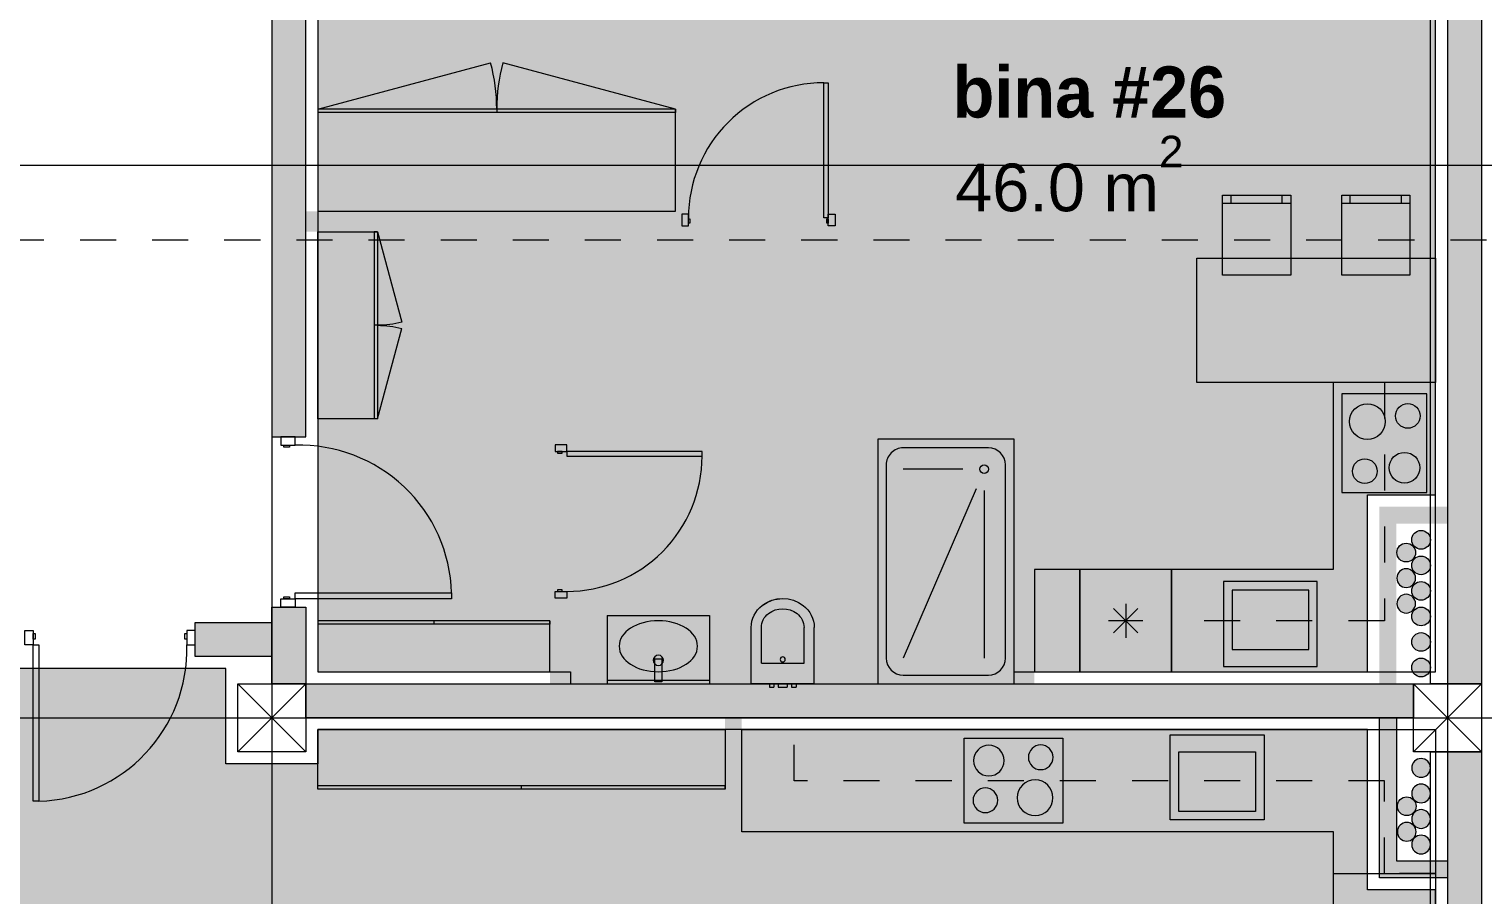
# Model space of a CAD drawing. Header units: millimetres. Extents: x 475159934 to 476245151, y 4620917055 to 4621447368.
# Drawn here: x 475267191 to 475275725, y 4621150765 to 4621155852 of the extents above; entities that cross this region are included whole.
import ezdxf

# ---------------------------------------------------------------- set-up
doc = ezdxf.new("R2010")
doc.units = ezdxf.units.MM
doc.header["$MEASUREMENT"] = 0
doc.linetypes.add('Dashed', pattern=[423.333333, 211.666667, -211.666667])
for name, color, linetype, lineweight in [('2D Drafting - General_Pen_No__1_Pen_No__7', 7, 'Continuous', 0), ('2D Drafting - General_Pen_No__1_Pen_No__7_Pen_No__7', 7, 'Continuous', 0), ('2D Drafting - General_Pen_No__250_Pen_No__2_Pen_No__7', 7, 'Continuous', 0), ('2D Drafting - General_Pen_No__250_Pen_No__7_Pen_No__250', 7, 'Continuous', 0), ('2D Drafting - General_Pen_No__250_Pen_No__7_Pen_No__7', 7, 'Continuous', 0), ('2D Drafting - General_Pen_No__7_Pen_No__7_Pen_No__7', 7, 'Continuous', 0), ('Annotation - Text_Pen_No__7_Pen_No__142', 142, 'Continuous', 0), ('Doors_Pen_No__7_Pen_No__7_Pen_No__7', 7, 'Continuous', 0), ('G-Anno-Nplt_Pen_No__142', 142, 'Continuous', 0), ('G-Anno-Nplt_Pen_No__151', 151, 'Continuous', 0), ('G-Anno-Nplt_Pen_No__4', 7, 'Continuous', 0), ('New_reg_nak_Pen_No__7', 7, 'Continuous', 0), ('New_shenobebi_Pen_No__1', 1, 'Continuous', 0), ('shaxtebi da milebi_Pen_No__1_Pen_No__1_Pen_No__1', 1, 'Continuous', 0), ('shaxtebi da milebi_Pen_No__5_Pen_No__5_Pen_No__5', 5, 'Continuous', 0), ('zoma_Pen_No__142', 142, 'Continuous', 0), ('zoma_Pen_No__5_Pen_No__5', 5, 'Continuous', 0)]:
    doc.layers.add(name, color=color, linetype=linetype, lineweight=lineweight)
doc.layers.add('New_Interior - Furniture', color=7, linetype='Continuous')
doc.layers.add('zoma', color=7, linetype='Continuous')
doc.layers.add('New_Interior - Furniture _Pen_No__252', color=7, linetype='Continuous', lineweight=0, true_color=0x666666)
doc.layers.add('shaxtebi da milebi_Pen_No__5_Pen_No__5_Pen_No__252', color=7, linetype='Continuous', lineweight=0, true_color=0x666666)
doc.styles.add('GENERATED_STYLE_1', font='arial.ttf')
doc.styles.add('GENERATED_STYLE_3', font='arial.ttf')
doc.styles.add('GENERATED_STYLE_7', font='')
doc.styles.get('GENERATED_STYLE_7').set_extended_font_data('AcadMtavr', bold=True)
doc.dimstyles.new('GENERATED_STYLE__3', dxfattribs={"dimtxt": 200, "dimasz": 64.421331, "dimexe": 0.18, "dimexo": 3, "dimgap": 0, "dimtad": 1, "dimtih": 1, "dimtoh": 1, "dimlfac": 0.001, "dimzin": 0, "dimdsep": 46, "dimtxsty": 'GENERATED_STYLE_3', "dimblk": 'ARROWHEAD_2', "dimblk1": 'ARROWHEAD_2', "dimblk2": 'ARROWHEAD_2', "dimcen": 0.09, "dimclrd": 142, "dimclre": 142, "dimclrt": 142, "dimadec": 0, "dimazin": 0, "dimtfac": 1, "dimtdec": 4, "dimtmove": 0, "dimatfit": 3, "dimfxl": 1, "dimtolj": 1, "dimtzin": 0, "dimarcsym": 0})
doc.dimstyles.new('GENERATED_STYLE__6', dxfattribs={"dimtxt": 200, "dimasz": 64.421331, "dimexe": 0.18, "dimexo": 3, "dimgap": 0, "dimtad": 1, "dimlfac": 0.001, "dimzin": 0, "dimdsep": 46, "dimtxsty": 'GENERATED_STYLE_3', "dimblk": 'ARROWHEAD_2', "dimblk1": 'ARROWHEAD_2', "dimblk2": 'ARROWHEAD_2', "dimcen": 0.09, "dimclrd": 142, "dimclre": 142, "dimclrt": 142, "dimadec": 0, "dimazin": 0, "dimtfac": 1, "dimtdec": 4, "dimtmove": 0, "dimatfit": 3, "dimfxl": 1, "dimtolj": 1, "dimtzin": 0, "dimarcsym": 0})
doc.dimstyles.new('GENERATED_STYLE__7', dxfattribs={"dimtxt": 200, "dimasz": 64.421331, "dimexe": 0.18, "dimexo": 3, "dimgap": 0, "dimtad": 1, "dimtih": 1, "dimtoh": 1, "dimlfac": 0.001, "dimzin": 0, "dimdsep": 46, "dimtxsty": 'GENERATED_STYLE_3', "dimblk": 'ARROWHEAD_2', "dimblk1": 'ARROWHEAD_2', "dimblk2": 'ARROWHEAD_2', "dimcen": 0.09, "dimclrd": 142, "dimclre": 142, "dimclrt": 142, "dimadec": 0, "dimazin": 0, "dimtfac": 1, "dimtdec": 4, "dimtmove": 2, "dimatfit": 3, "dimfxl": 1, "dimtolj": 1, "dimtzin": 0, "dimarcsym": 0})

# ---------------------------------------------------------------- blocks, each defined once
blk = doc.blocks.new('Kitchen Layout 26_4')
at = {"layer": 'New_Interior - Furniture _Pen_No__252', "color": 251, "linetype": 'Dashed', "lineweight": 0, "true_color": 0x666666}
for p, q in [((4309, 1192.5), (4009, 1192.5)), ((4009, 1192.5), (4009, -207.5)), ((4309, -507.5), (4309, 1192.5)), ((2760.2, -207.5), (2760.2, -507.5)), ((4009, -207.5), (2760.2, -207.5)), ((2760.2, -507.5), (4309, -507.5))]:
    blk.add_line(p, q, dxfattribs=at)
at = {"layer": 'New_Interior - Furniture _Pen_No__252', "color": 251, "linetype": 'Continuous', "lineweight": 0, "true_color": 0x666666}
for p, q in [((3564.5, -27.5), (3114.5, -27.5)), ((3114.5, -27.5), (3114.5, -377.5)), ((3564.5, -377.5), (3564.5, -27.5)), ((2561.3, -136.8), (2419.8, -278.2)), ((2419.8, -136.8), (2561.3, -278.2)), ((2490.5, -107.5), (2490.5, -307.5)), ((2590.5, -207.5), (2390.5, -207.5)), ((3114.5, -377.5), (3564.5, -377.5))]:
    blk.add_line(p, q, dxfattribs=at)
at = {"layer": 'New_Interior - Furniture _Pen_No__252', "color": 251, "linetype": 'Continuous', "lineweight": 0, "true_color": 0x666666, "flags": 128}
for points in [[(3709, 92.5), (2760.2, 92.5), (2760.2, -507.5), (4309, -507.5), (4309, 1192.5), (3709, 1192.5)], [(3759, 1126), (3759, 546), (4259, 546), (4259, 1126)], [(1955, -507.5), (2220.9, -507.5), (2220.9, 92.5), (1955, 92.5)], [(2760.2, 92.5), (2220.9, 92.5), (2220.9, -507.5), (2760.2, -507.5)], [(3614.5, 22.5), (3064.5, 22.5), (3064.5, -477.5), (3614.5, -477.5)]]:
    blk.add_lwpolyline(points, close=True, dxfattribs=at)
at = {"layer": 'New_Interior - Furniture _Pen_No__252', "color": 251, "linetype": 'Continuous', "lineweight": 0, "true_color": 0x666666}
for centre, radius in [((3909, 962.4), 105), ((4146.5, 995.5), 72.5), ((4127, 691), 90), ((3894, 670.7), 72.5)]:
    blk.add_circle(centre, radius, dxfattribs=at)
blk = doc.blocks.new('Kitchen Layout 26_7')
at = {"layer": 'New_Interior - Furniture _Pen_No__252', "color": 251, "linetype": 'Continuous', "lineweight": 0, "true_color": 0x666666}
for p, q in [((3938.3, 705.1), (4079.7, 563.7)), ((3938.3, 563.7), (4079.7, 705.1)), ((4009, 734.4), (4009, 534.4)), ((3909, 634.4), (4109, 634.4)), ((3252.1, -27.5), (2802.1, -27.5)), ((2802.1, -27.5), (2802.1, -377.5)), ((3252.1, -377.5), (3252.1, -27.5)), ((2802.1, -377.5), (3252.1, -377.5))]:
    blk.add_line(p, q, dxfattribs=at)
at = {"layer": 'New_Interior - Furniture _Pen_No__252', "color": 251, "linetype": 'Dashed', "lineweight": 0, "true_color": 0x666666}
for p, q in [((4309, 338.2), (4009, 338.2)), ((4009, 338.2), (4009, -207.5)), ((4309, -507.5), (4309, 338.2)), ((4009, -207.5), (544, -207.5)), ((544, -207.5), (544, -507.5)), ((544, -507.5), (4309, -507.5))]:
    blk.add_line(p, q, dxfattribs=at)
at = {"layer": 'New_Interior - Furniture _Pen_No__252', "color": 251, "linetype": 'Continuous', "lineweight": 0, "true_color": 0x666666, "flags": 128}
for points in [[(236.7, -507.5), (4309, -507.5), (4309, 1192.5), (3709, 1192.5), (3709, 92.5), (236.7, 92.5)], [(3709, 930.6), (3709, 338.2), (4309, 338.2), (4309, 930.6)], [(2122.1, 42.5), (1542.1, 42.5), (1542.1, -457.5), (2122.1, -457.5)], [(3302.1, 22.5), (2752.1, 22.5), (2752.1, -477.5), (3302.1, -477.5)]]:
    blk.add_lwpolyline(points, close=True, dxfattribs=at)
at = {"layer": 'New_Interior - Furniture _Pen_No__252', "color": 251, "linetype": 'Continuous', "lineweight": 0, "true_color": 0x666666}
for centre, radius in [((1666.8, -92.5), 72.5), ((1958.5, -107.5), 105), ((1687.1, -325.5), 90), ((1991.6, -345), 72.5)]:
    blk.add_circle(centre, radius, dxfattribs=at)
blk = doc.blocks.new('Wardrobe 01 26_6')
at = {"layer": 'New_Interior - Furniture _Pen_No__252', "color": 251, "linetype": 'Continuous', "lineweight": 0, "true_color": 0x666666}
for p, q in [((0, 20), (2100, 20)), ((0, 0), (0, 20)), ((0, 0), (1014.2, -271.8)), ((1050, 0), (1050, 20)), ((2100, 0), (1085.8, -271.8))]:
    blk.add_line(p, q, dxfattribs=at)
at = {"layer": 'New_Interior - Furniture _Pen_No__252', "color": 251, "linetype": 'Continuous', "lineweight": 0, "true_color": 0x666666, "flags": 128}
blk.add_lwpolyline([(0, 0), (2100, 0), (2100, 600), (0, 600)], close=True, dxfattribs=at)
at = {"layer": 'New_Interior - Furniture _Pen_No__252', "color": 251, "linetype": 'Continuous', "lineweight": 0, "true_color": 0x666666}
for centre, start, end in [((0, 0), 345, 0), ((2100, 0), 180, 195)]:
    blk.add_arc(centre, 1050, start, end, dxfattribs=at)
blk = doc.blocks.new('Dining Table Rectangle 24_2')
at = {"layer": 'New_Interior - Furniture _Pen_No__252', "color": 251, "linetype": 'Continuous', "lineweight": 0, "true_color": 0x666666}
for p, q in [((-550, 685), (-150, 685)), ((-500, 685), (-500, 735)), ((-200, 685), (-200, 735)), ((150, 685), (550, 685)), ((200, 685), (200, 735)), ((500, 685), (500, 735))]:
    blk.add_line(p, q, dxfattribs=at)
at = {"layer": 'New_Interior - Furniture _Pen_No__252', "color": 251, "linetype": 'Continuous', "lineweight": 0, "true_color": 0x666666, "flags": 128}
for points in [[(-550, 265), (-150, 265), (-150, 735), (-550, 735)], [(150, 265), (550, 265), (550, 735), (150, 735)], [(-700, -365), (700, -365), (700, 365), (-700, 365)]]:
    blk.add_lwpolyline(points, close=True, dxfattribs=at)
blk = doc.blocks.new('Wardrobe 01 26_7')
at = {"layer": 'New_Interior - Furniture _Pen_No__252', "color": 251, "linetype": 'Continuous', "lineweight": 0, "true_color": 0x666666}
for p, q in [((0, 20), (1361.9, 20)), ((0, 0), (0, 20)), ((680.9, 0), (680.9, 20))]:
    blk.add_line(p, q, dxfattribs=at)
at = {"layer": 'New_Interior - Furniture _Pen_No__252', "color": 251, "linetype": 'Continuous', "lineweight": 0, "true_color": 0x666666, "flags": 128}
blk.add_lwpolyline([(0, 0), (1361.9, 0), (1361.9, 300), (0, 300)], close=True, dxfattribs=at)
blk = doc.blocks.new('Shower Tray 26_4')
at = {"layer": 'New_Interior - Furniture _Pen_No__252', "color": 251, "linetype": 'Continuous', "lineweight": 0, "true_color": 0x666666}
for p, q in [((650, 1385.4), (150, 1385.4)), ((50, 1285.4), (50, 150)), ((175, 300), (175, 1285.4)), ((222.9, 290.5), (650, 1285.4)), ((750, 150), (750, 1285.4)), ((300, 175), (650, 175)), ((150, 50), (650, 50))]:
    blk.add_line(p, q, dxfattribs=at)
at = {"layer": 'New_Interior - Furniture _Pen_No__252', "color": 251, "linetype": 'Continuous', "lineweight": 0, "true_color": 0x666666, "flags": 128}
blk.add_lwpolyline([(800, 0), (800, 1435.4), (0, 1435.4), (0, 0)], close=True, dxfattribs=at)
at = {"layer": 'New_Interior - Furniture _Pen_No__252', "color": 251, "linetype": 'Continuous', "lineweight": 0, "true_color": 0x666666}
blk.add_circle((175, 175), 25, dxfattribs=at)
for centre, start, end in [((150, 1285.4), 90, 180), ((650, 1285.4), 0, 90), ((150, 150), 180, 270), ((650, 150), 270, 0)]:
    blk.add_arc(centre, 100, start, end, dxfattribs=at)
blk = doc.blocks.new('Bidet 26')
at = {"layer": 'New_Interior - Furniture _Pen_No__252', "color": 251, "linetype": 'Continuous', "lineweight": 0, "true_color": 0x666666}
for p, q in [((185, 0), (-185, 0)), ((-78.5, 20), (-74.5, 20)), ((-78.5, 0), (-78.5, 20)), ((-74.5, 20), (-65, 20)), ((-65, 20), (-55.5, 20)), ((-55.5, 20), (-51.5, 20)), ((-51.5, 0), (-51.5, 20)), ((-27, 20), (-19.1, 20)), ((-27, 0), (-27, 20)), ((-19.1, 20), (0, 20)), ((0, 20), (19.1, 20)), ((0, 0), (19.1, 0)), ((19.1, 20), (27, 20)), ((19.1, 0), (27, 0)), ((27, 0), (27, 20)), ((51.5, 20), (55.5, 20)), ((51.5, 0), (51.5, 20)), ((51.5, 0), (55.5, 0)), ((55.5, 20), (65, 20)), ((55.5, 0), (65, 0)), ((65, 20), (74.5, 20)), ((65, 0), (74.5, 0)), ((74.5, 20), (78.5, 20)), ((74.5, 0), (78.5, 0)), ((78.5, 0), (78.5, 20)), ((185, 0), (185, -330)), ((-185, 0), (-185, -330)), ((-78.5, 0), (-74.5, 0)), ((-74.5, 0), (-65, 0)), ((-65, 0), (-55.5, 0)), ((-55.5, 0), (-51.5, 0)), ((-27, 0), (-19.1, 0)), ((-19.1, 0), (0, 0)), ((-125, -120), (-125, -330)), ((-125, -120), (125, -120)), ((125, -120), (125, -330))]:
    blk.add_line(p, q, dxfattribs=at)
blk.add_circle((0, -142.5), 15, dxfattribs=at)
for centre, radius, start, end in [((-22.5, -330), 162.5, 180, 233.1301), ((-22.5, -330), 162.5, 180, 233.1301), ((-22.5, -330), 102.5, 180, 233.1301), ((22.5, -330), 102.5, 306.8699, 0), ((22.5, -330), 162.5, 306.8699, 0), ((0, -300), 140, 233.1301, 306.8699), ((0, -300), 200, 233.1301, 306.8699), ((0, -300), 200, 233.1301, 270)]:
    blk.add_arc(centre, radius, start, end, dxfattribs=at)
blk = doc.blocks.new('Multi-Basin Counter 26')
at = {"layer": 'New_Interior - Furniture _Pen_No__252', "color": 251, "linetype": 'Continuous', "lineweight": 0, "true_color": 0x666666}
for p, q in [((-300, 0), (300, 0)), ((-300, -400), (-300, 0)), ((300, -400), (300, 0)), ((-300, -20), (300, -20)), ((-300, -400), (300, -400))]:
    blk.add_line(p, q, dxfattribs=at)
at = {"layer": 'New_Interior - Furniture _Pen_No__252', "color": 251, "linetype": 'Continuous', "lineweight": 0, "true_color": 0x666666, "flags": 128}
blk.add_lwpolyline([(-20, -145), (20, -145), (20, -10), (-20, -10)], close=True, dxfattribs=at)
at = {"layer": 'New_Interior - Furniture _Pen_No__252', "color": 251, "linetype": 'Continuous', "lineweight": 0, "true_color": 0x666666}
blk.add_circle((0, -137.1895), 30, dxfattribs=at)
blk.add_ellipse((0, -220), major_axis=(230, 0), ratio=0.652173913, dxfattribs=at)
blk = doc.blocks.new('Wardrobe 01 26_12')
at = {"layer": 'New_Interior - Furniture _Pen_No__252', "color": 251, "linetype": 'Continuous', "lineweight": 0, "true_color": 0x666666}
for p, q in [((0, 20), (1100, 20)), ((0, 0), (0, 20)), ((0, 0), (531.3, -142.4)), ((550, 0), (550, 20)), ((1100, 0), (568.7, -142.4))]:
    blk.add_line(p, q, dxfattribs=at)
at = {"layer": 'New_Interior - Furniture _Pen_No__252', "color": 251, "linetype": 'Continuous', "lineweight": 0, "true_color": 0x666666, "flags": 128}
blk.add_lwpolyline([(0, 0), (1100, 0), (1100, 350), (0, 350)], close=True, dxfattribs=at)
at = {"layer": 'New_Interior - Furniture _Pen_No__252', "color": 251, "linetype": 'Continuous', "lineweight": 0, "true_color": 0x666666}
for centre, start, end in [((0, 0), 345, 0), ((1100, 0), 180, 195)]:
    blk.add_arc(centre, 550, start, end, dxfattribs=at)
blk = doc.blocks.new('Wardrobe 01 26_15')
at = {"layer": 'New_Interior - Furniture _Pen_No__252', "color": 251, "linetype": 'Continuous', "lineweight": 0, "true_color": 0x666666}
for p, q in [((0, 20), (2389.6, 20)), ((0, 0), (0, 20)), ((1194.8, 0), (1194.8, 20))]:
    blk.add_line(p, q, dxfattribs=at)
at = {"layer": 'New_Interior - Furniture _Pen_No__252', "color": 251, "linetype": 'Continuous', "lineweight": 0, "true_color": 0x666666, "flags": 128}
blk.add_lwpolyline([(0, 0), (2389.6, 0), (2389.6, 350), (0, 350)], close=True, dxfattribs=at)
blk = doc.blocks.new('*D877', base_point=(475826095.8, 4621095193.2))
at = {"layer": 'zoma_Pen_No__142', "color": 142, "linetype": 'Continuous', "lineweight": 0, "transparency": 16777216}
for p, q in [((475261941.2, 4621137897.2), (475261892.3, 4621137812.4)), ((475261916.8, 4621137791.2), (475261916.8, 4621137918.4)), ((475261916.8, 4621137854.8), (475268416.8, 4621137854.8)), ((475268441.2, 4621137897.2), (475268392.3, 4621137812.4)), ((475268416.8, 4621137791.2), (475268416.8, 4621137918.4))]:
    blk.add_line(p, q, dxfattribs=at)
at = {"layer": 'zoma_Pen_No__142', "color": 142, "lineweight": 0, "transparency": 16777216, "char_height": 200, "attachment_point": 7, "style": 'GENERATED_STYLE_3'}
for s, insert in [('\\A1;{\\pql;\\fArial|b0|i0|c204|p0;\\W1.000000;6.50}', (475264899.9, 4621137894.8)), ('\\A1;{\\pql;\\fArial|b0|i0|c204|p0;\\W1.000000;0.40}', (475267858.4, 4621137894.8))]:
    blk.add_mtext(s, dxfattribs=dict(at, insert=insert))
blk = doc.blocks.new('ARROWHEAD_2')
at = {"color": 0, "linetype": 'Continuous', "lineweight": 0}
for p, q in [((0, 0), (-1, 0)), ((-0.38, -0.66), (0.38, 0.66))]:
    blk.add_line(p, q, dxfattribs=at)
blk = doc.blocks.new('*D878', base_point=(475826095.8, 4621095193.2))
at = {"layer": 'zoma_Pen_No__142', "color": 142, "linetype": 'Continuous', "lineweight": 0, "transparency": 16777216}
for p, q in [((475268441.2, 4621137897.2), (475268392.3, 4621137812.4)), ((475268416.8, 4621137791.2), (475268416.8, 4621137918.4)), ((475268416.8, 4621137854.8), (475268816.8, 4621137854.8)), ((475268841.2, 4621137897.2), (475268792.3, 4621137812.4)), ((475268816.8, 4621137791.2), (475268816.8, 4621137918.4))]:
    blk.add_line(p, q, dxfattribs=at)
blk = doc.blocks.new('*D879', base_point=(475826095.8, 4621095193.2))
at = {"layer": 'zoma_Pen_No__142', "color": 142, "linetype": 'Continuous', "lineweight": 0, "transparency": 16777216}
for p, q in [((475268841.2, 4621137897.2), (475268792.3, 4621137812.4)), ((475268816.8, 4621137791.2), (475268816.8, 4621137918.4)), ((475268816.8, 4621137854.8), (475275316.8, 4621137854.8)), ((475275341.2, 4621137897.2), (475275292.3, 4621137812.4)), ((475275316.8, 4621137791.2), (475275316.8, 4621137918.4))]:
    blk.add_line(p, q, dxfattribs=at)
at = {"layer": 'zoma_Pen_No__142', "color": 142, "lineweight": 0, "transparency": 16777216, "char_height": 200, "attachment_point": 7, "style": 'GENERATED_STYLE_3'}
for s, insert in [('\\A1;{\\pql;\\fArial|b0|i0|c204|p0;\\W1.000000;6.50}', (475271799.9, 4621137894.8)), ('\\A1;{\\pql;\\fArial|b0|i0|c204|p0;\\W1.000000;0.40}', (475274758.4, 4621137894.8))]:
    blk.add_mtext(s, dxfattribs=dict(at, insert=insert))
blk = doc.blocks.new('*D880', base_point=(475826095.8, 4621095193.2))
at = {"layer": 'zoma_Pen_No__142', "color": 142, "linetype": 'Continuous', "lineweight": 0, "transparency": 16777216}
for p, q in [((475275341.2, 4621137897.2), (475275292.3, 4621137812.4)), ((475275316.8, 4621137791.2), (475275316.8, 4621137918.4)), ((475275316.8, 4621137854.8), (475275716.8, 4621137854.8)), ((475275741.2, 4621137897.2), (475275692.3, 4621137812.4)), ((475275716.8, 4621137791.2), (475275716.8, 4621137918.4))]:
    blk.add_line(p, q, dxfattribs=at)
at = {"layer": 'zoma_Pen_No__142', "color": 142, "lineweight": 0, "transparency": 16777216, "insert": (475275599.9, 4621137951.9), "char_height": 200, "attachment_point": 7, "style": 'GENERATED_STYLE_3'}
blk.add_mtext('\\A1;{\\pql;\\fArial|b0|i0|c204|p0;\\W1.000000;0.30}', dxfattribs=at)
blk = doc.blocks.new('*D881', base_point=(475826095.8, 4621095193.2))
at = {"layer": 'zoma_Pen_No__142', "color": 142, "linetype": 'Continuous', "lineweight": 0, "transparency": 16777216}
for p, q in [((475275741.2, 4621137897.2), (475275692.3, 4621137812.4)), ((475275716.8, 4621137791.2), (475275716.8, 4621137918.4)), ((475275716.8, 4621137854.8), (475276016.8, 4621137854.8)), ((475276041.2, 4621137897.2), (475275992.3, 4621137812.4)), ((475276016.8, 4621137791.2), (475276016.8, 4621137918.4))]:
    blk.add_line(p, q, dxfattribs=at)
blk = doc.blocks.new('*D968', base_point=(475826095.8, 4621095193.2))
at = {"layer": 'zoma_Pen_No__142', "color": 142, "linetype": 'Continuous', "lineweight": 0, "transparency": 16777216}
for p, q in [((475299991.8, 4621159406.2), (475299991.8, 4621159447.6)), ((475300055.4, 4621159406.2), (475299928.2, 4621159406.2)), ((475300034.2, 4621159381.7), (475299949.4, 4621159430.6)), ((475299991.8, 4621140051.5), (475299991.8, 4621159406.2)), ((475299949.4, 4621140076), (475300034.2, 4621140027.1)), ((475300055.4, 4621140051.5), (475299928.2, 4621140051.5)), ((475299991.8, 4621140010.1), (475299991.8, 4621140051.5))]:
    blk.add_line(p, q, dxfattribs=at)
at = {"layer": 'zoma_Pen_No__142', "color": 142, "lineweight": 0, "transparency": 16777216, "insert": (475299951.8, 4621149385.6), "char_height": 200, "attachment_point": 7, "rotation": 90, "style": 'GENERATED_STYLE_3'}
blk.add_mtext('\\A1;{\\pql;\\fArial|b0|i0|c204|p0;\\W1.000000;19.35}', dxfattribs=at)

msp = doc.modelspace()

# ---------------------------------------------------------------- hatches: boundary and pattern name
at = {"layer": '2D Drafting - General_Pen_No__250_Pen_No__2_Pen_No__7', "linetype": 'Continuous', "lineweight": 0}
for points in [[(475268816.775, 4621154781.426), (475268816.775, 4621154661.303), (475271022.038, 4621154661.302), (475271022.038, 4621154781.426)], [(475272972.515, 4621153561.303), (475272972.515, 4621153441.579), (475270248.377, 4621153441.578), (475270248.377, 4621153561.303)], [(475271374.474, 4621151806.16), (475271276.35, 4621151806.16), (475271276.35, 4621151136.167), (475271374.473, 4621151136.167)]]:
    msp.add_hatch(color=7, dxfattribs=at).paths.add_polyline_path(points)
at = {"layer": '2D Drafting - General_Pen_No__250_Pen_No__7_Pen_No__7', "linetype": 'Continuous', "lineweight": 0}
for points in [[(475272016.304, 4621159206.16), (475272136.304, 4621159206.16), (475272136.304, 4621154661.302), (475272016.304, 4621154661.302)], [(475268616.775, 4621159006.167), (475268616.775, 4621153456.167), (475268816.775, 4621153456.167), (475268816.775, 4621159006.167)], [(475275516.775, 4621159006.167), (475275516.775, 4621152006.167), (475275716.775, 4621152006.167), (475275716.775, 4621159006.167)], [(475271922.038, 4621154661.303), (475271922.038, 4621154781.303), (475272016.304, 4621154781.303), (475272016.304, 4621154661.303)], [(475273092.515, 4621153561.303), (475273092.515, 4621152006.16), (475272972.515, 4621152006.16), (475272972.515, 4621153561.303)], [(475270368.377, 4621153441.578), (475270368.377, 4621153408.734), (475270248.377, 4621153408.734), (475270248.377, 4621153441.578)], [(475275116.775, 4621153046.355), (475275116.775, 4621152006.16), (475275216.775, 4621152006.16), (475275216.775, 4621152946.167), (475275516.775, 4621152946.167), (475275516.775, 4621153046.355)], [(475268816.775, 4621152456.167), (475268816.775, 4621152006.167), (475268616.775, 4621152006.167), (475268616.775, 4621152456.167)], [(475270248.377, 4621152508.734), (475270368.377, 4621152508.734), (475270368.377, 4621152006.16), (475270248.377, 4621152006.16)], [(475268166.775, 4621152166.092), (475268166.775, 4621152366.092), (475268616.775, 4621152366.092), (475268616.775, 4621152166.092)], [(475268816.775, 4621152006.16), (475275316.775, 4621152006.16), (475275316.775, 4621151806.16), (475268816.775, 4621151806.16)], [(475275116.775, 4621150865.966), (475275116.775, 4621151806.16), (475275216.775, 4621151806.16), (475275216.775, 4621150966.153), (475275516.775, 4621150966.153), (475275516.775, 4621150865.966)], [(475275516.775, 4621151606.167), (475275516.775, 4621144606.167), (475275716.775, 4621144606.167), (475275716.775, 4621151606.167)]]:
    msp.add_hatch(color=7, dxfattribs=at).paths.add_polyline_path(points)
at = {"layer": 'G-Anno-Nplt_Pen_No__151', "linetype": 'Continuous', "lineweight": 0, "true_color": 0x1f2f3f}
for points in [[(475268886.485, 4621159136.16), (475268886.486, 4621158936.16), (475268886.486, 4621153435.5), (475268886.485, 4621152076.16), (475270368.377, 4621152076.16), (475270368.377, 4621152006.16), (475272972.515, 4621152006.16), (475272972.515, 4621152076.16), (475275046.485, 4621152076.16), (475275046.485, 4621153116.348), (475275446.485, 4621153116.348), (475275446.485, 4621158936.167), (475275246.775, 4621158936.167), (475275246.775, 4621159136.16)], [(475265856.332, 4621151766.085), (475265266.775, 4621151766.085), (475265266.775, 4621149578.944), (475265336.775, 4621149578.944), (475265336.775, 4621144476.16), (475268346.775, 4621144476.16), (475268346.775, 4621144676.16), (475268886.775, 4621144676.16), (475268886.775, 4621144476.18), (475271227.734, 4621144476.18), (475271246.775, 4621144476.18), (475271246.775, 4621145776.167), (475275446.775, 4621145776.167), (475275446.775, 4621150795.966), (475275046.775, 4621150795.966), (475275046.775, 4621151736.166), (475268886.775, 4621151736.166), (475268886.775, 4621151536.16), (475268346.775, 4621151536.16), (475268346.775, 4621152096.092), (475267076.456, 4621152096.092), (475267076.456, 4621152166.092), (475265856.332, 4621152166.092)]]:
    msp.add_hatch(color=169, dxfattribs=at).paths.add_polyline_path(points)
at = {"layer": 'shaxtebi da milebi_Pen_No__1_Pen_No__1_Pen_No__1', "linetype": 'Continuous', "lineweight": 0}
for points in [[(475275361.775, 4621152156.167, 1), (475275361.775, 4621152046.167, 1)], [(475275361.775, 4621151456.153, -1), (475275361.775, 4621151566.153, -1)]]:
    msp.add_hatch(color=1, dxfattribs=at).paths.add_polyline_path(points)
at = {"layer": 'shaxtebi da milebi_Pen_No__5_Pen_No__5_Pen_No__252', "linetype": 'Continuous', "lineweight": 0, "true_color": 0x666666}
for points in [[(475275274.396, 4621152571.167, 1), (475275274.396, 4621152681.167, 1)], [(475275274.396, 4621152421.167, 1), (475275274.396, 4621152531.167, 1)], [(475275277.386, 4621151341.153, -1), (475275277.386, 4621151231.153, -1)]]:
    msp.add_hatch(color=251, dxfattribs=at).paths.add_polyline_path(points)
at = {"layer": 'shaxtebi da milebi_Pen_No__5_Pen_No__5_Pen_No__5', "linetype": 'Continuous', "lineweight": 0}
for points in [[(475275361.775, 4621152906.167, -1), (475275361.775, 4621152796.167, -1)], [(475275274.396, 4621152831.167, -1), (475275274.396, 4621152721.167, -1)], [(475275361.775, 4621152756.167, -1), (475275361.775, 4621152646.167, -1)], [(475275361.775, 4621152606.167, -1), (475275361.775, 4621152496.167, -1)], [(475275361.775, 4621152456.167, -1), (475275361.775, 4621152346.167, -1)], [(475275361.775, 4621152306.167, -1), (475275361.775, 4621152196.167, -1)], [(475275361.775, 4621151306.153, 1), (475275361.775, 4621151416.153, 1)], [(475275361.775, 4621151156.153, 1), (475275361.775, 4621151266.153, 1)], [(475275277.386, 4621151081.153, 1), (475275277.386, 4621151191.153, 1)], [(475275361.775, 4621151006.153, 1), (475275361.775, 4621151116.153, 1)]]:
    msp.add_hatch(color=5, dxfattribs=at).paths.add_polyline_path(points)

# ---------------------------------------------------------------- linework, layer by layer
at = {"layer": '2D Drafting - General_Pen_No__1_Pen_No__7', "color": 7, "linetype": 'Continuous', "lineweight": 0}
for p, q in [((475268416.775, 4621151606.167), (475268816.775, 4621152006.167)), ((475268816.775, 4621151606.167), (475268416.775, 4621152006.167)), ((475275716.775, 4621151606.167), (475275316.775, 4621152006.167)), ((475275316.775, 4621151606.167), (475275716.775, 4621152006.167))]:
    msp.add_line(p, q, dxfattribs=at)
at = {"layer": '2D Drafting - General_Pen_No__1_Pen_No__7', "color": 7, "linetype": 'Continuous', "lineweight": 0, "flags": 128}
for points in [[(475275416.775, 4621152006.167), (475275416.775, 4621159006.167), (475275716.775, 4621159006.167), (475275716.775, 4621152006.167)], [(475268816.775, 4621151606.167), (475268416.775, 4621151606.167), (475268416.775, 4621152006.167), (475268816.775, 4621152006.167)], [(475275716.775, 4621151606.167), (475275316.775, 4621151606.167), (475275316.775, 4621152006.167), (475275716.775, 4621152006.167)], [(475275416.775, 4621144606.167), (475275416.775, 4621151606.167), (475275716.775, 4621151606.167), (475275716.775, 4621144606.167)]]:
    msp.add_lwpolyline(points, close=True, dxfattribs=at)
at = {"layer": '2D Drafting - General_Pen_No__1_Pen_No__7_Pen_No__7', "color": 7, "linetype": 'Continuous', "lineweight": 0}
for centre, start, end in [((475268778.527, 4621152513.889), 1.603806, 91.603806), ((475267224.497, 4621152209.182), 271.603806, 1.603806)]:
    msp.add_arc(centre, 893.239, start, end, dxfattribs=at)
at = {"layer": '2D Drafting - General_Pen_No__250_Pen_No__7_Pen_No__250', "color": 7, "linetype": 'Continuous', "lineweight": 0, "flags": 128}
for points in [[(475268616.775, 4621159006.167), (475268616.775, 4621153456.167), (475268816.775, 4621153456.167), (475268816.775, 4621159006.167)], [(475268816.775, 4621152456.167), (475268816.775, 4621152006.167), (475268616.775, 4621152006.167), (475268616.775, 4621152456.167)], [(475275116.775, 4621150865.966), (475275116.775, 4621151806.16), (475275216.775, 4621151806.16), (475275216.775, 4621150966.153), (475275516.775, 4621150966.153), (475275516.775, 4621150865.966)]]:
    msp.add_lwpolyline(points, close=True, dxfattribs=at)
at = {"layer": '2D Drafting - General_Pen_No__250_Pen_No__7_Pen_No__7', "color": 7, "linetype": 'Continuous', "lineweight": 0, "flags": 128}
for points in [[(475268166.775, 4621152166.092), (475268166.775, 4621152366.092), (475268616.775, 4621152366.092), (475268616.775, 4621152166.092)], [(475268816.775, 4621152006.16), (475275316.775, 4621152006.16), (475275316.775, 4621151806.16), (475268816.775, 4621151806.16)]]:
    msp.add_lwpolyline(points, close=True, dxfattribs=at)
at = {"layer": '2D Drafting - General_Pen_No__7_Pen_No__7_Pen_No__7', "color": 7, "linetype": 'Continuous', "lineweight": 0}
for centre, start, end in [((475271855.861, 4621154742.143), 90, 180.0016803), ((475270347.057, 4621153342.556), 269.9983269, 0.0000084)]:
    msp.add_arc(centre, 794.311, start, end, dxfattribs=at)
at = {"layer": 'Doors_Pen_No__7_Pen_No__7_Pen_No__7', "color": 7, "linetype": 'Continuous', "lineweight": 0, "flags": 128}
for points in [[(475271882.527, 4621154742.143), (475271855.861, 4621154742.143), (475271855.861, 4621155536.454), (475271882.527, 4621155536.454)], [(475271022.038, 4621154696.387), (475271061.55, 4621154696.387), (475271061.55, 4621154764.12), (475271022.038, 4621154764.12)], [(475271922.038, 4621154696.41), (475271882.527, 4621154696.41), (475271882.527, 4621154764.143), (475271922.038, 4621154764.143)], [(475271070.438, 4621154710.787), (475271061.55, 4621154710.787), (475271061.55, 4621154737.453), (475271070.438, 4621154737.453)], [(475271882.527, 4621154710.81), (475271873.638, 4621154710.81), (475271873.638, 4621154737.477), (475271882.527, 4621154737.477)], [(475268668.86, 4621153456.167), (475268668.86, 4621153406.778), (475268753.527, 4621153406.778), (475268753.527, 4621153456.167)], [(475268686.86, 4621153395.667), (475268686.86, 4621153406.778), (475268720.194, 4621153406.778), (475268720.194, 4621153395.667)], [(475270279.324, 4621153408.734), (475270279.324, 4621153369.223), (475270347.057, 4621153369.223), (475270347.057, 4621153408.734)], [(475270293.724, 4621153369.223), (475270293.724, 4621153360.334), (475270320.391, 4621153360.334), (475270320.391, 4621153369.223)], [(475270347.057, 4621153369.223), (475270347.057, 4621153342.556), (475271141.368, 4621153342.556), (475271141.368, 4621153369.223)], [(475268753.527, 4621152505.556), (475268753.527, 4621152538.889), (475269671.416, 4621152538.889), (475269671.416, 4621152505.556)], [(475270279.301, 4621152508.734), (475270279.301, 4621152548.245), (475270347.034, 4621152548.245), (475270347.034, 4621152508.734)], [(475270293.701, 4621152557.134), (475270293.701, 4621152548.245), (475270320.367, 4621152548.245), (475270320.367, 4621152557.134)], [(475268668.86, 4621152456.167), (475268668.86, 4621152505.556), (475268753.527, 4621152505.556), (475268753.527, 4621152456.167)], [(475268686.86, 4621152505.556), (475268686.86, 4621152516.667), (475268720.194, 4621152516.667), (475268720.194, 4621152505.556)], [(475267166.775, 4621152318.849), (475267216.164, 4621152318.849), (475267216.164, 4621152234.182), (475267166.775, 4621152234.182)], [(475267216.164, 4621152300.849), (475267227.275, 4621152300.849), (475267227.275, 4621152267.515), (475267216.164, 4621152267.515)], [(475268106.275, 4621152300.849), (475268117.386, 4621152300.849), (475268117.386, 4621152267.515), (475268106.275, 4621152267.515)], [(475268166.775, 4621152318.849), (475268117.386, 4621152318.849), (475268117.386, 4621152234.182), (475268166.775, 4621152234.182)], [(475267216.164, 4621152234.182), (475267249.497, 4621152234.182), (475267249.497, 4621151316.293), (475267216.164, 4621151316.293)]]:
    msp.add_lwpolyline(points, close=True, dxfattribs=at)
at = {"layer": 'G-Anno-Nplt_Pen_No__4', "color": 7, "linetype": 'Continuous', "lineweight": 0, "flags": 128}
for points in [[(475268886.485, 4621159136.16), (475268886.486, 4621158936.16), (475268886.486, 4621153435.5), (475268886.485, 4621152076.16), (475270368.377, 4621152076.16), (475270368.377, 4621152006.16), (475272972.515, 4621152006.16), (475272972.515, 4621152076.16), (475275046.485, 4621152076.16), (475275046.485, 4621153116.348), (475275446.485, 4621153116.348), (475275446.485, 4621158936.167), (475275246.775, 4621158936.167), (475275246.775, 4621159136.16)], [(475265856.332, 4621151766.085), (475265266.775, 4621151766.085), (475265266.775, 4621149578.944), (475265336.775, 4621149578.944), (475265336.775, 4621144476.16), (475268346.775, 4621144476.16), (475268346.775, 4621144676.16), (475268886.775, 4621144676.16), (475268886.775, 4621144476.18), (475271227.734, 4621144476.18), (475271246.775, 4621144476.18), (475271246.775, 4621145776.167), (475275446.775, 4621145776.167), (475275446.775, 4621150795.966), (475275046.775, 4621150795.966), (475275046.775, 4621151736.166), (475268886.775, 4621151736.166), (475268886.775, 4621151536.16), (475268346.775, 4621151536.16), (475268346.775, 4621152096.092), (475267076.456, 4621152096.092), (475267076.456, 4621152166.092), (475265856.332, 4621152166.092)]]:
    msp.add_lwpolyline(points, close=True, dxfattribs=at)
at = {"layer": 'New_reg_nak_Pen_No__7', "color": 7, "linetype": 'Continuous', "lineweight": 0, "flags": 128}
msp.add_lwpolyline([(475268816.775, 4621159406.167), (475268816.775, 4621159476.167), (475275716.859, 4621159476.167), (475275716.636, 4621144206.167), (475275716.775, 4621144206.167)], dxfattribs=at)
at = {"layer": 'New_shenobebi_Pen_No__1', "color": 1, "linetype": 'Dashed', "lineweight": 0}
msp.add_lwpolyline([(475301569.026, 4621154611.49), (475255555.776, 4621154611.49), (475255555.776, 4621150456.854), (475228397.958, 4621150456.854)], dxfattribs=at)
at = {"layer": 'shaxtebi da milebi_Pen_No__1_Pen_No__1_Pen_No__1', "color": 1, "linetype": 'Continuous', "lineweight": 0, "flags": 128}
for points in [[(475275361.775, 4621152156.167, -1), (475275361.775, 4621152046.167, -1)], [(475275361.775, 4621151456.153, 1), (475275361.775, 4621151566.153, 1)]]:
    msp.add_lwpolyline(points, format="xyb", close=True, dxfattribs=at)
at = {"layer": 'shaxtebi da milebi_Pen_No__5_Pen_No__5_Pen_No__252', "color": 251, "linetype": 'Continuous', "lineweight": 0, "true_color": 0x666666, "flags": 128}
for points in [[(475275274.396, 4621152571.167, 1), (475275274.396, 4621152681.167, 1)], [(475275274.396, 4621152421.167, 1), (475275274.396, 4621152531.167, 1)], [(475275277.386, 4621151341.153, -1), (475275277.386, 4621151231.153, -1)]]:
    msp.add_lwpolyline(points, format="xyb", close=True, dxfattribs=at)
at = {"layer": 'shaxtebi da milebi_Pen_No__5_Pen_No__5_Pen_No__5', "color": 5, "linetype": 'Continuous', "lineweight": 0, "flags": 128}
for points in [[(475275361.775, 4621152906.167, -1), (475275361.775, 4621152796.167, -1)], [(475275274.396, 4621152831.167, -1), (475275274.396, 4621152721.167, -1)], [(475275361.775, 4621152756.167, -1), (475275361.775, 4621152646.167, -1)], [(475275361.775, 4621152606.167, -1), (475275361.775, 4621152496.167, -1)], [(475275361.775, 4621152456.167, -1), (475275361.775, 4621152346.167, -1)], [(475275361.775, 4621152306.167, -1), (475275361.775, 4621152196.167, -1)], [(475275361.775, 4621151306.153, 1), (475275361.775, 4621151416.153, 1)], [(475275361.775, 4621151156.153, 1), (475275361.775, 4621151266.153, 1)], [(475275277.386, 4621151081.153, 1), (475275277.386, 4621151191.153, 1)], [(475275361.775, 4621151006.153, 1), (475275361.775, 4621151116.153, 1)]]:
    msp.add_lwpolyline(points, format="xyb", close=True, dxfattribs=at)
at = {"layer": 'zoma_Pen_No__5_Pen_No__5', "color": 5, "linetype": 'Continuous', "lineweight": 0}
for p, q in [((475268616.775, 4621162687.143), (475268616.775, 4621134452.213)), ((475275516.775, 4621162687.143), (475275516.775, 4621134452.213)), ((475229336.224, 4621155051.525), (475300763.831, 4621155051.525)), ((475229336.224, 4621151806.16), (475300763.831, 4621151806.16))]:
    msp.add_line(p, q, dxfattribs=at)

# ---------------------------------------------------------------- block references
at = {"layer": 'New_Interior - Furniture', "color": 1, "linetype": 'Continuous', "lineweight": 0, "zscale": 1000, "rotation": 180}
for name, p in [('Wardrobe 01 26_6', (475270986.485, 4621155381.426)), ('Shower Tray 26_4', (475272972.515, 4621153441.579)), ('Wardrobe 01 26_7', (475270248.377, 4621152376.16))]:
    msp.add_blockref(name, p, dxfattribs=at)
at = {"layer": 'New_Interior - Furniture', "color": 1, "linetype": 'Continuous', "lineweight": 0, "xscale": -1, "zscale": 1000}
for name, p in [('Dining Table Rectangle 24_2', (475274746.513, 4621154141.15)), ('Wardrobe 01 26_15', (475271276.35, 4621151386.167))]:
    msp.add_blockref(name, p, dxfattribs=at)
for name, p, rotation in [('Wardrobe 01 26_12', (475269236.486, 4621154661.303), 90), ('Bidet 26', (475271614.871, 4621152006.16), 180), ('Multi-Basin Counter 26', (475270884.927, 4621152006.16), 180), ('Kitchen Layout 26_7', (475271137.793, 4621151228.655), 180)]:
    msp.add_blockref(name, p, dxfattribs=dict(at, rotation=rotation))
at = {"layer": 'New_Interior - Furniture', "color": 1, "linetype": 'Continuous', "lineweight": 0, "zscale": 1000}
msp.add_blockref('Kitchen Layout 26_4', (475271137.489, 4621152583.661), dxfattribs=at)

# ---------------------------------------------------------------- texts
at = {"layer": 'Annotation - Text_Pen_No__7_Pen_No__142', "color": 142, "linetype": 'Continuous', "lineweight": 0, "insert": (475273414.812, 4621155632.087), "char_height": 300, "attachment_point": 2, "style": 'GENERATED_STYLE_7'}
msp.add_mtext('\\A1;{\\pqc;\\fAcadMtavr|b1|i0|c0|p0;\\W1.000000;bina #2\\fAcadMtavr|b1|i0|c0|p0;\\W1.000000;6}', dxfattribs=at)
at = {"layer": 'G-Anno-Nplt_Pen_No__142', "color": 142, "lineweight": 0, "insert": (475272627.551, 4621154777.52), "char_height": 280, "attachment_point": 7, "style": 'GENERATED_STYLE_1'}
msp.add_mtext('{\\fArial|b0|i0|c204|p0;46.0 m{\\H0.66x;\\S2^  ;}}', dxfattribs=at)

# ---------------------------------------------------------------- dimensions: what is measured, and where the dimension line sits
at = {"layer": 'zoma', "color": 142, "linetype": 'Continuous', "lineweight": 0}
dim = msp.add_linear_dim(base=(475299991.81, 4621159406.159), p1=(475233700.384, 4621140051.524), p2=(475255415.89, 4621159406.159), angle=90, dimstyle='GENERATED_STYLE__6', dxfattribs=at)
dim.commit()
dim.dimension.update_dxf_attribs({"geometry": '*D968', "text_midpoint": (475299851.81, 4621149720.668), "dimtype": 160, "text_rotation": 90})
for base, p1, p2, dimstyle, picture, middle in [((475268416.774, 4621137854.781), (475261916.774, 4621155105.147), (475268416.774, 4621155105.147), 'GENERATED_STYLE__3', '*D877', (475265158.77, 4621137994.781)), ((475268816.774, 4621137854.781), (475268416.774, 4621155105.147), (475268816.774, 4621155105.147), 'GENERATED_STYLE__3', '*D878', (475268117.353, 4621137994.781)), ((475275316.774, 4621137854.781), (475268816.774, 4621155105.147), (475275316.774, 4621155105.147), 'GENERATED_STYLE__3', '*D879', (475272058.77, 4621137994.781)), ((475275716.774, 4621137854.781), (475275316.774, 4621155105.147), (475275716.774, 4621155105.147), 'GENERATED_STYLE__3', '*D880', (475275017.353, 4621137994.781)), ((475276016.774, 4621137854.781), (475275716.774, 4621155105.147), (475276016.774, 4621155105.147), 'GENERATED_STYLE__7', '*D881', (475275858.77, 4621138051.909))]:
    dim = msp.add_linear_dim(base=base, p1=p1, p2=p2, dimstyle=dimstyle, dxfattribs=at)
    dim.commit()
    dim.dimension.update_dxf_attribs({"geometry": picture, "text_midpoint": middle, "dimtype": 160})

doc.saveas('drawing.dxf')
